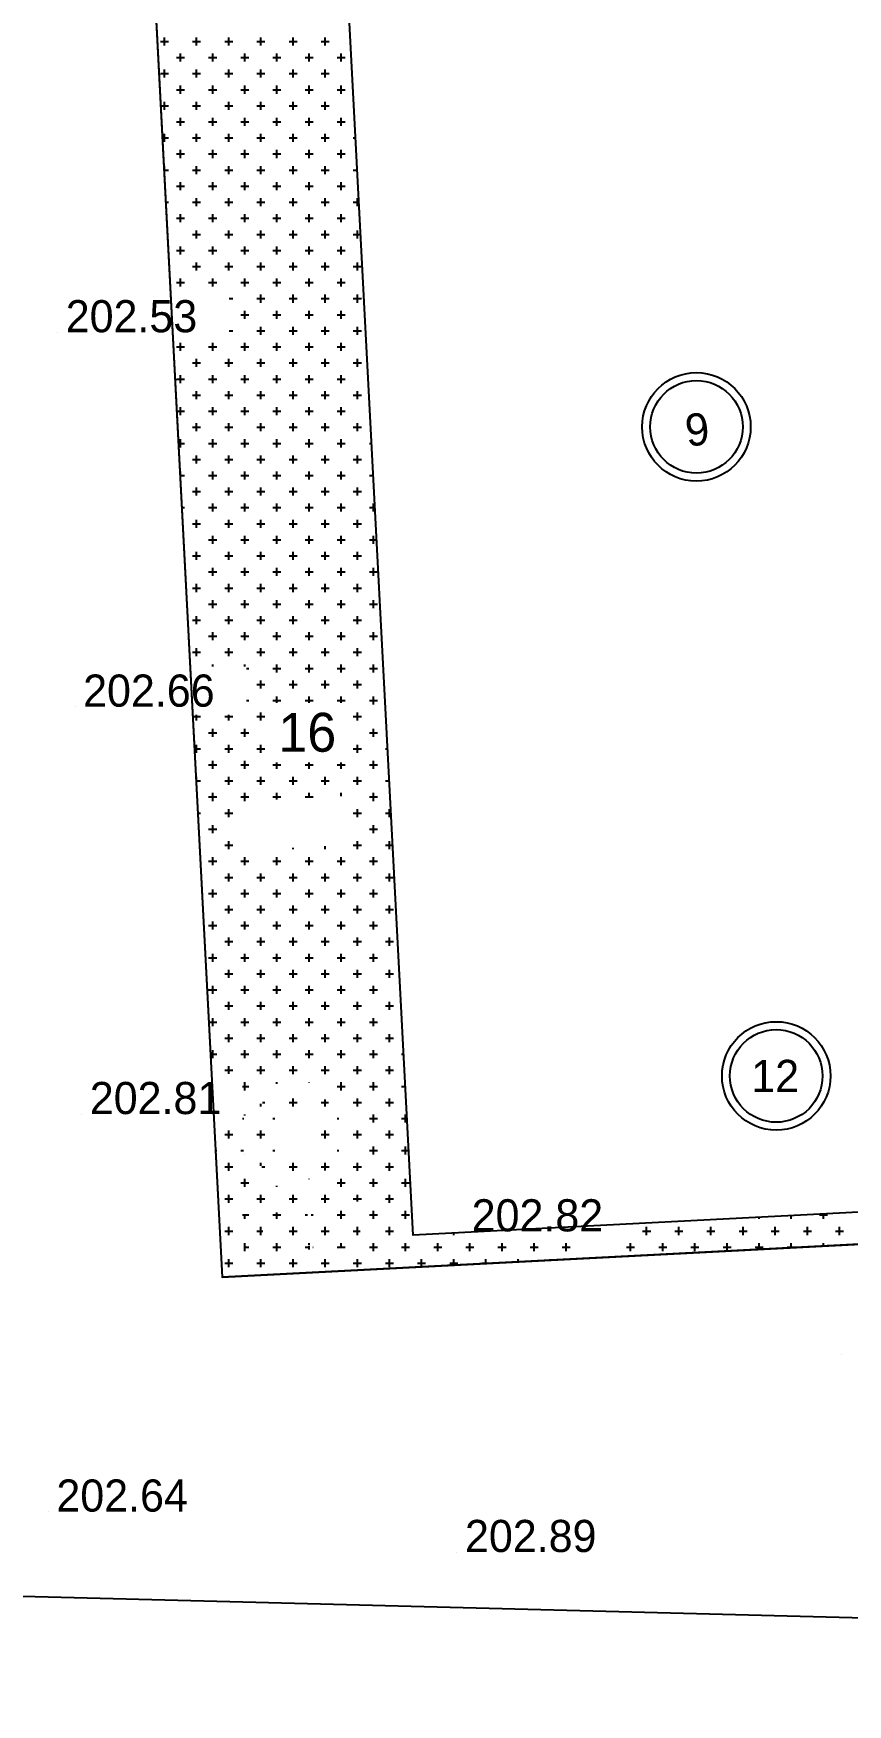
# Model space of a CAD drawing. Extents: x -31423 to 1909503, y -2344077 to 1640342.
# Drawn here: x 41049 to 66375, y -385904 to -333924 of the extents above; entities that cross this region are included whole.
import ezdxf

# ---------------------------------------------------------------- set-up
doc = ezdxf.new("R2010")
doc.units = 0
for name, color, linetype in [('Level 1', 7, 'Continuous'), ('Level 10', 7, 'Continuous'), ('Level 13', 7, 'Continuous'), ('Level 14', 7, 'Continuous'), ('Level 2', 7, 'Continuous'), ('Level 20', 7, 'Continuous'), ('Level 36', 7, 'Continuous')]:
    doc.layers.add(name, color=color, linetype=linetype)

# ---------------------------------------------------------------- blocks, each defined once
blk = doc.blocks.new('SC6460')
at = {"layer": 'Level 1'}
blk.add_line((0, 0), (0, 0), dxfattribs=at)

msp = doc.modelspace()

# ---------------------------------------------------------------- linework, layer by layer
at = {"layer": 'Level 1'}
msp.add_line((49875, -372475), (49875, -372479), dxfattribs=at)
at = {"layer": 'Level 13'}
for p in [(44422, -325024), (118126, -368936)]:
    msp.add_line(p, (46921, -372609), dxfattribs=at)
at = {"layer": 'Level 14'}
for p, q in [((45000, -334174), (45250, -334174)), ((45125, -334299), (45125, -334049)), ((46000, -334174), (46250, -334174)), ((46125, -334299), (46125, -334049)), ((47000, -334174), (47250, -334174)), ((47125, -334299), (47125, -334049)), ((48000, -334174), (48250, -334174)), ((48125, -334299), (48125, -334049)), ((49000, -334174), (49250, -334174)), ((49125, -334299), (49125, -334049)), ((50000, -334174), (50250, -334174)), ((50125, -334299), (50125, -334049)), ((45500, -334674), (45750, -334674)), ((45625, -334799), (45625, -334549)), ((46500, -334674), (46750, -334674)), ((46625, -334799), (46625, -334549)), ((47500, -334674), (47750, -334674)), ((47625, -334799), (47625, -334549)), ((48500, -334674), (48750, -334674)), ((48625, -334799), (48625, -334549)), ((49500, -334674), (49750, -334674)), ((49625, -334799), (49625, -334549)), ((50500, -334674), (50750, -334674)), ((50625, -334799), (50625, -334549)), ((45000, -335174), (45250, -335174)), ((45125, -335299), (45125, -335049)), ((46000, -335174), (46250, -335174)), ((46125, -335299), (46125, -335049)), ((47000, -335174), (47250, -335174)), ((47125, -335299), (47125, -335049)), ((48000, -335174), (48250, -335174)), ((48125, -335299), (48125, -335049)), ((49000, -335174), (49250, -335174)), ((49125, -335299), (49125, -335049)), ((50000, -335174), (50250, -335174)), ((50125, -335299), (50125, -335049)), ((45500, -335674), (45750, -335674)), ((45625, -335799), (45625, -335549)), ((46500, -335674), (46750, -335674)), ((46625, -335799), (46625, -335549)), ((47500, -335674), (47750, -335674)), ((47625, -335799), (47625, -335549)), ((48500, -335674), (48750, -335674)), ((48625, -335799), (48625, -335549)), ((49500, -335674), (49750, -335674)), ((49625, -335799), (49625, -335549)), ((50500, -335674), (50750, -335674)), ((50625, -335799), (50625, -335549)), ((45008, -336174), (45250, -336174)), ((45125, -336299), (45125, -336049)), ((46000, -336174), (46250, -336174)), ((46125, -336299), (46125, -336049)), ((47000, -336174), (47250, -336174)), ((47125, -336299), (47125, -336049)), ((48000, -336174), (48250, -336174)), ((48125, -336299), (48125, -336049)), ((49000, -336174), (49250, -336174)), ((49125, -336299), (49125, -336049)), ((50000, -336174), (50250, -336174)), ((50125, -336299), (50125, -336049)), ((51000, -336174), (51016, -336174)), ((45500, -336674), (45750, -336674)), ((45625, -336799), (45625, -336549)), ((46500, -336674), (46750, -336674)), ((46625, -336799), (46625, -336549)), ((47500, -336674), (47750, -336674)), ((47625, -336799), (47625, -336549)), ((48500, -336674), (48750, -336674)), ((48625, -336799), (48625, -336549)), ((49500, -336674), (49750, -336674)), ((49625, -336799), (49625, -336549)), ((50500, -336674), (50750, -336674)), ((50625, -336799), (50625, -336549)), ((45060, -337174), (45250, -337174)), ((45125, -337299), (45125, -337049)), ((46000, -337174), (46250, -337174)), ((46125, -337299), (46125, -337049)), ((47000, -337174), (47250, -337174)), ((47125, -337299), (47125, -337049)), ((48000, -337174), (48250, -337174)), ((48125, -337299), (48125, -337049)), ((49000, -337174), (49250, -337174)), ((49125, -337299), (49125, -337049)), ((50000, -337174), (50250, -337174)), ((50125, -337299), (50125, -337049)), ((51000, -337174), (51069, -337174)), ((45500, -337674), (45750, -337674)), ((45625, -337799), (45625, -337549)), ((46500, -337674), (46750, -337674)), ((46625, -337799), (46625, -337549)), ((47500, -337674), (47750, -337674)), ((47625, -337799), (47625, -337549)), ((48500, -337674), (48750, -337674)), ((48625, -337799), (48625, -337549)), ((49500, -337674), (49750, -337674)), ((49625, -337799), (49625, -337549)), ((50500, -337674), (50750, -337674)), ((50625, -337799), (50625, -337549)), ((45113, -338174), (45250, -338174)), ((45125, -338299), (45125, -338049)), ((46000, -338174), (46250, -338174)), ((46125, -338299), (46125, -338049)), ((47000, -338174), (47250, -338174)), ((47125, -338299), (47125, -338049)), ((48000, -338174), (48250, -338174)), ((48125, -338299), (48125, -338049)), ((49000, -338174), (49250, -338174)), ((49125, -338299), (49125, -338049)), ((50000, -338174), (50250, -338174)), ((50125, -338299), (50125, -338049)), ((51000, -338174), (51121, -338174)), ((51125, -338299), (51125, -338247)), ((45500, -338674), (45750, -338674)), ((45625, -338799), (45625, -338549)), ((46500, -338674), (46750, -338674)), ((46625, -338799), (46625, -338549)), ((47500, -338674), (47750, -338674)), ((47625, -338799), (47625, -338549)), ((48500, -338674), (48750, -338674)), ((48625, -338799), (48625, -338549)), ((49500, -338674), (49750, -338674)), ((49625, -338799), (49625, -338549)), ((50500, -338674), (50750, -338674)), ((50625, -338799), (50625, -338549)), ((45165, -339174), (45250, -339174)), ((46000, -339174), (46250, -339174)), ((46125, -339299), (46125, -339049)), ((47000, -339174), (47250, -339174)), ((47125, -339299), (47125, -339049)), ((48000, -339174), (48250, -339174)), ((48125, -339299), (48125, -339049)), ((49000, -339174), (49250, -339174)), ((49125, -339299), (49125, -339049)), ((50000, -339174), (50250, -339174)), ((50125, -339299), (50125, -339049)), ((51000, -339174), (51174, -339174)), ((51125, -339299), (51125, -339049)), ((45500, -339674), (45750, -339674)), ((45625, -339799), (45625, -339549)), ((46500, -339674), (46750, -339674)), ((46625, -339799), (46625, -339549)), ((47500, -339674), (47750, -339674)), ((47625, -339799), (47625, -339549)), ((48500, -339674), (48750, -339674)), ((48625, -339799), (48625, -339549)), ((49500, -339674), (49750, -339674)), ((49625, -339799), (49625, -339549)), ((50500, -339674), (50750, -339674)), ((50625, -339799), (50625, -339549)), ((45218, -340174), (45250, -340174)), ((46000, -340174), (46250, -340174)), ((46125, -340299), (46125, -340049)), ((47000, -340174), (47250, -340174)), ((47125, -340299), (47125, -340049)), ((48000, -340174), (48250, -340174)), ((48125, -340299), (48125, -340049)), ((49000, -340174), (49250, -340174)), ((49125, -340299), (49125, -340049)), ((50000, -340174), (50250, -340174)), ((50125, -340299), (50125, -340049)), ((51000, -340174), (51226, -340174)), ((51125, -340299), (51125, -340049)), ((45500, -340674), (45750, -340674)), ((45625, -340799), (45625, -340549)), ((46500, -340674), (46750, -340674)), ((46625, -340799), (46625, -340549)), ((47500, -340674), (47750, -340674)), ((47625, -340799), (47625, -340549)), ((48500, -340674), (48750, -340674)), ((48625, -340799), (48625, -340549)), ((49500, -340674), (49750, -340674)), ((49625, -340799), (49625, -340549)), ((50500, -340674), (50750, -340674)), ((50625, -340799), (50625, -340549)), ((46000, -341174), (46250, -341174)), ((46125, -341299), (46125, -341049)), ((47000, -341174), (47250, -341174)), ((47125, -341299), (47125, -341049)), ((48000, -341174), (48250, -341174)), ((48125, -341299), (48125, -341049)), ((49000, -341174), (49250, -341174)), ((49125, -341299), (49125, -341049)), ((50000, -341174), (50250, -341174)), ((50125, -341299), (50125, -341049)), ((51000, -341174), (51250, -341174)), ((51125, -341299), (51125, -341049)), ((45500, -341674), (45750, -341674)), ((45625, -341799), (45625, -341549)), ((46500, -341674), (46750, -341674)), ((46625, -341799), (46625, -341549)), ((47500, -341674), (47750, -341674)), ((47625, -341799), (47625, -341549)), ((48500, -341674), (48750, -341674)), ((48625, -341799), (48625, -341549)), ((49500, -341674), (49750, -341674)), ((49625, -341799), (49625, -341549)), ((50500, -341674), (50750, -341674)), ((50625, -341799), (50625, -341549)), ((47137, -342174), (47250, -342174)), ((48000, -342174), (48250, -342174)), ((48125, -342299), (48125, -342049)), ((49000, -342174), (49250, -342174)), ((49125, -342299), (49125, -342049)), ((50000, -342174), (50250, -342174)), ((50125, -342299), (50125, -342049)), ((51000, -342174), (51250, -342174)), ((51125, -342299), (51125, -342049)), ((47500, -342674), (47750, -342674)), ((47625, -342799), (47625, -342549)), ((48125, -343299), (48125, -343049)), ((48500, -342674), (48750, -342674)), ((48625, -342799), (48625, -342549)), ((49125, -343299), (49125, -343049)), ((49500, -342674), (49750, -342674)), ((49625, -342799), (49625, -342549)), ((50125, -343299), (50125, -343049)), ((50500, -342674), (50750, -342674)), ((50625, -342799), (50625, -342549)), ((51125, -343299), (51125, -343049)), ((45625, -343799), (45625, -343549)), ((46625, -343799), (46625, -343549)), ((47137, -343174), (47250, -343174)), ((47625, -343799), (47625, -343549)), ((48000, -343174), (48250, -343174)), ((48625, -343799), (48625, -343549)), ((49000, -343174), (49250, -343174)), ((49625, -343799), (49625, -343549)), ((50000, -343174), (50250, -343174)), ((50625, -343799), (50625, -343549)), ((51000, -343174), (51250, -343174)), ((45500, -343674), (45750, -343674)), ((46125, -344299), (46125, -344049)), ((46500, -343674), (46750, -343674)), ((47125, -344299), (47125, -344049)), ((47500, -343674), (47750, -343674)), ((48125, -344299), (48125, -344049)), ((48500, -343674), (48750, -343674)), ((49125, -344299), (49125, -344049)), ((49500, -343674), (49750, -343674)), ((50125, -344299), (50125, -344049)), ((50500, -343674), (50750, -343674)), ((51125, -344299), (51125, -344049)), ((45625, -344799), (45625, -344549)), ((46000, -344174), (46250, -344174)), ((46625, -344799), (46625, -344549)), ((47000, -344174), (47250, -344174)), ((47625, -344799), (47625, -344549)), ((48000, -344174), (48250, -344174)), ((48625, -344799), (48625, -344549)), ((49000, -344174), (49250, -344174)), ((49625, -344799), (49625, -344549)), ((50000, -344174), (50250, -344174)), ((50625, -344799), (50625, -344549)), ((51000, -344174), (51250, -344174)), ((45500, -344674), (45750, -344674)), ((46125, -345299), (46125, -345049)), ((46500, -344674), (46750, -344674)), ((47125, -345299), (47125, -345049)), ((47500, -344674), (47750, -344674)), ((48125, -345299), (48125, -345049)), ((48500, -344674), (48750, -344674)), ((49125, -345299), (49125, -345049)), ((49500, -344674), (49750, -344674)), ((50125, -345299), (50125, -345049)), ((50500, -344674), (50750, -344674)), ((51125, -345299), (51125, -345049)), ((45625, -345799), (45625, -345549)), ((46000, -345174), (46250, -345174)), ((46625, -345799), (46625, -345549)), ((47000, -345174), (47250, -345174)), ((47625, -345799), (47625, -345549)), ((48000, -345174), (48250, -345174)), ((48625, -345799), (48625, -345549)), ((49000, -345174), (49250, -345174)), ((49625, -345799), (49625, -345549)), ((50000, -345174), (50250, -345174)), ((50625, -345799), (50625, -345549)), ((51000, -345174), (51250, -345174)), ((45507, -345674), (45750, -345674)), ((46000, -346174), (46250, -346174)), ((46125, -346299), (46125, -346049)), ((46500, -345674), (46750, -345674)), ((47000, -346174), (47250, -346174)), ((47125, -346299), (47125, -346049)), ((47500, -345674), (47750, -345674)), ((48000, -346174), (48250, -346174)), ((48125, -346299), (48125, -346049)), ((48500, -345674), (48750, -345674)), ((49000, -346174), (49250, -346174)), ((49125, -346299), (49125, -346049)), ((49500, -345674), (49750, -345674)), ((50000, -346174), (50250, -346174)), ((50125, -346299), (50125, -346049)), ((50500, -345674), (50750, -345674)), ((51000, -346174), (51250, -346174)), ((51125, -346299), (51125, -346049)), ((51500, -345674), (51515, -345674)), ((45559, -346674), (45750, -346674)), ((45625, -346799), (45625, -346549)), ((46500, -346674), (46750, -346674)), ((46625, -346799), (46625, -346549)), ((47500, -346674), (47750, -346674)), ((47625, -346799), (47625, -346549)), ((48500, -346674), (48750, -346674)), ((48625, -346799), (48625, -346549)), ((49500, -346674), (49750, -346674)), ((49625, -346799), (49625, -346549)), ((50500, -346674), (50750, -346674)), ((50625, -346799), (50625, -346549)), ((51500, -346674), (51568, -346674)), ((46000, -347174), (46250, -347174)), ((46125, -347299), (46125, -347049)), ((47000, -347174), (47250, -347174)), ((47125, -347299), (47125, -347049)), ((48000, -347174), (48250, -347174)), ((48125, -347299), (48125, -347049)), ((49000, -347174), (49250, -347174)), ((49125, -347299), (49125, -347049)), ((50000, -347174), (50250, -347174)), ((50125, -347299), (50125, -347049)), ((51000, -347174), (51250, -347174)), ((51125, -347299), (51125, -347049)), ((45612, -347674), (45750, -347674)), ((45625, -347799), (45625, -347549)), ((46500, -347674), (46750, -347674)), ((46625, -347799), (46625, -347549)), ((47500, -347674), (47750, -347674)), ((47625, -347799), (47625, -347549)), ((48500, -347674), (48750, -347674)), ((48625, -347799), (48625, -347549)), ((49500, -347674), (49750, -347674)), ((49625, -347799), (49625, -347549)), ((50500, -347674), (50750, -347674)), ((50625, -347799), (50625, -347549)), ((51500, -347674), (51620, -347674)), ((46000, -348174), (46250, -348174)), ((46125, -348299), (46125, -348049)), ((47000, -348174), (47250, -348174)), ((47125, -348299), (47125, -348049)), ((48000, -348174), (48250, -348174)), ((48125, -348299), (48125, -348049)), ((49000, -348174), (49250, -348174)), ((49125, -348299), (49125, -348049)), ((50000, -348174), (50250, -348174)), ((50125, -348299), (50125, -348049)), ((51000, -348174), (51250, -348174)), ((51125, -348299), (51125, -348049)), ((51625, -347799), (51625, -347769)), ((45664, -348674), (45750, -348674)), ((46500, -348674), (46750, -348674)), ((46625, -348799), (46625, -348549)), ((47500, -348674), (47750, -348674)), ((47625, -348799), (47625, -348549)), ((48500, -348674), (48750, -348674)), ((48625, -348799), (48625, -348549)), ((49500, -348674), (49750, -348674)), ((49625, -348799), (49625, -348549)), ((50500, -348674), (50750, -348674)), ((50625, -348799), (50625, -348549)), ((51500, -348674), (51673, -348674)), ((51625, -348799), (51625, -348549)), ((46000, -349174), (46250, -349174)), ((46125, -349299), (46125, -349049)), ((47000, -349174), (47250, -349174)), ((47125, -349299), (47125, -349049)), ((48000, -349174), (48250, -349174)), ((48125, -349299), (48125, -349049)), ((49000, -349174), (49250, -349174)), ((49125, -349299), (49125, -349049)), ((50000, -349174), (50250, -349174)), ((50125, -349299), (50125, -349049)), ((51000, -349174), (51250, -349174)), ((51125, -349299), (51125, -349049)), ((45717, -349674), (45750, -349674)), ((46500, -349674), (46750, -349674)), ((46625, -349799), (46625, -349549)), ((47500, -349674), (47750, -349674)), ((47625, -349799), (47625, -349549)), ((48500, -349674), (48750, -349674)), ((48625, -349799), (48625, -349549)), ((49500, -349674), (49750, -349674)), ((49625, -349799), (49625, -349549)), ((50500, -349674), (50750, -349674)), ((50625, -349799), (50625, -349549)), ((51500, -349674), (51725, -349674)), ((51625, -349799), (51625, -349549)), ((46000, -350174), (46250, -350174)), ((46125, -350299), (46125, -350049)), ((47000, -350174), (47250, -350174)), ((47125, -350299), (47125, -350049)), ((48000, -350174), (48250, -350174)), ((48125, -350299), (48125, -350049)), ((49000, -350174), (49250, -350174)), ((49125, -350299), (49125, -350049)), ((50000, -350174), (50250, -350174)), ((50125, -350299), (50125, -350049)), ((51000, -350174), (51250, -350174)), ((51125, -350299), (51125, -350049)), ((46500, -350674), (46750, -350674)), ((46625, -350799), (46625, -350549)), ((47500, -350674), (47750, -350674)), ((47625, -350799), (47625, -350549)), ((48500, -350674), (48750, -350674)), ((48625, -350799), (48625, -350549)), ((49500, -350674), (49750, -350674)), ((49625, -350799), (49625, -350549)), ((50500, -350674), (50750, -350674)), ((50625, -350799), (50625, -350549)), ((51500, -350674), (51750, -350674)), ((51625, -350799), (51625, -350549)), ((46000, -351174), (46250, -351174)), ((46125, -351299), (46125, -351049)), ((47000, -351174), (47250, -351174)), ((47125, -351299), (47125, -351049)), ((48000, -351174), (48250, -351174)), ((48125, -351299), (48125, -351049)), ((49000, -351174), (49250, -351174)), ((49125, -351299), (49125, -351049)), ((50000, -351174), (50250, -351174)), ((50125, -351299), (50125, -351049)), ((51000, -351174), (51250, -351174)), ((51125, -351299), (51125, -351049)), ((46500, -351674), (46750, -351674)), ((46625, -351799), (46625, -351549)), ((47500, -351674), (47750, -351674)), ((47625, -351799), (47625, -351549)), ((48500, -351674), (48750, -351674)), ((48625, -351799), (48625, -351549)), ((49500, -351674), (49750, -351674)), ((49625, -351799), (49625, -351549)), ((50500, -351674), (50750, -351674)), ((50625, -351799), (50625, -351549)), ((51500, -351674), (51750, -351674)), ((51625, -351799), (51625, -351549)), ((46000, -352174), (46250, -352174)), ((46125, -352299), (46125, -352049)), ((47000, -352174), (47250, -352174)), ((47125, -352299), (47125, -352049)), ((48000, -352174), (48250, -352174)), ((48125, -352299), (48125, -352049)), ((49000, -352174), (49250, -352174)), ((49125, -352299), (49125, -352049)), ((50000, -352174), (50250, -352174)), ((50125, -352299), (50125, -352049)), ((51000, -352174), (51250, -352174)), ((51125, -352299), (51125, -352049)), ((46500, -352674), (46750, -352674)), ((46625, -352799), (46625, -352549)), ((47500, -352674), (47750, -352674)), ((47625, -352799), (47625, -352549)), ((48500, -352674), (48750, -352674)), ((48625, -352799), (48625, -352549)), ((49500, -352674), (49750, -352674)), ((49625, -352799), (49625, -352549)), ((50500, -352674), (50750, -352674)), ((50625, -352799), (50625, -352549)), ((51500, -352674), (51750, -352674)), ((51625, -352799), (51625, -352549)), ((46000, -353174), (46250, -353174)), ((46125, -353299), (46125, -353049)), ((47000, -353174), (47250, -353174)), ((47125, -353299), (47125, -353049)), ((48000, -353174), (48250, -353174)), ((48125, -353299), (48125, -353049)), ((49000, -353174), (49250, -353174)), ((49125, -353299), (49125, -353049)), ((50000, -353174), (50250, -353174)), ((50125, -353299), (50125, -353049)), ((51000, -353174), (51250, -353174)), ((51125, -353299), (51125, -353049)), ((46625, -353615), (46625, -353549)), ((47625, -353615), (47625, -353549)), ((47678, -353674), (47750, -353674)), ((48500, -353674), (48750, -353674)), ((48625, -353799), (48625, -353549)), ((49500, -353674), (49750, -353674)), ((49625, -353799), (49625, -353549)), ((50500, -353674), (50750, -353674)), ((50625, -353799), (50625, -353549)), ((51500, -353674), (51750, -353674)), ((51625, -353799), (51625, -353549)), ((48000, -354174), (48250, -354174)), ((48125, -354299), (48125, -354049)), ((49000, -354174), (49250, -354174)), ((49125, -354299), (49125, -354049)), ((50000, -354174), (50250, -354174)), ((50125, -354299), (50125, -354049)), ((51000, -354174), (51250, -354174)), ((51125, -354299), (51125, -354049)), ((47678, -354674), (47750, -354674)), ((48500, -354674), (48750, -354674)), ((48625, -354742), (48625, -354549)), ((49500, -354674), (49750, -354674)), ((49625, -354742), (49625, -354549)), ((50500, -354674), (50750, -354674)), ((50625, -354742), (50625, -354549)), ((51500, -354674), (51750, -354674)), ((51625, -354799), (51625, -354549)), ((46006, -355174), (46250, -355174)), ((46125, -355299), (46125, -355115)), ((47000, -355174), (47250, -355174)), ((47125, -355299), (47125, -355115)), ((48000, -355174), (48250, -355174)), ((48125, -355299), (48125, -355049)), ((51000, -355174), (51250, -355174)), ((51125, -355299), (51125, -355049)), ((52000, -355174), (52014, -355174)), ((46125, -356299), (46125, -356049)), ((46500, -355674), (46750, -355674)), ((46625, -355799), (46625, -355549)), ((47125, -356299), (47125, -356049)), ((47500, -355674), (47750, -355674)), ((47625, -355799), (47625, -355549)), ((48125, -356299), (48125, -356049)), ((51125, -356299), (51125, -356049)), ((51500, -355674), (51750, -355674)), ((51625, -355799), (51625, -355549)), ((46058, -356174), (46250, -356174)), ((46625, -356799), (46625, -356549)), ((47000, -356174), (47250, -356174)), ((47625, -356799), (47625, -356549)), ((48000, -356174), (48250, -356174)), ((51000, -356174), (51250, -356174)), ((51625, -356799), (51625, -356549)), ((52000, -356174), (52066, -356174)), ((46125, -357299), (46125, -357049)), ((46500, -356674), (46750, -356674)), ((47125, -357299), (47125, -357049)), ((47500, -356674), (47750, -356674)), ((48125, -357299), (48125, -357049)), ((48500, -356674), (48750, -356674)), ((48625, -356799), (48625, -356597)), ((49125, -357299), (49125, -357049)), ((49500, -356674), (49750, -356674)), ((49625, -356799), (49625, -356597)), ((50125, -357299), (50125, -357049)), ((50500, -356674), (50750, -356674)), ((50625, -356799), (50625, -356597)), ((51125, -357299), (51125, -357049)), ((51500, -356674), (51750, -356674)), ((46111, -357174), (46250, -357174)), ((46625, -357799), (46625, -357549)), ((47000, -357174), (47250, -357174)), ((47625, -357799), (47625, -357549)), ((48000, -357174), (48250, -357174)), ((48625, -357756), (48625, -357549)), ((49000, -357174), (49250, -357174)), ((49625, -357704), (49625, -357549)), ((50000, -357174), (50250, -357174)), ((50625, -357651), (50625, -357549)), ((51000, -357174), (51250, -357174)), ((51625, -357799), (51625, -357549)), ((52000, -357174), (52119, -357174)), ((52125, -357299), (52125, -357291)), ((46500, -357674), (46750, -357674)), ((47125, -358299), (47125, -358049)), ((47500, -357674), (47750, -357674)), ((48500, -357674), (48750, -357674)), ((49500, -357674), (49750, -357674)), ((51125, -358299), (51125, -358049)), ((51500, -357674), (51750, -357674)), ((52125, -358299), (52125, -358049)), ((46163, -358174), (46250, -358174)), ((46625, -358799), (46625, -358549)), ((47000, -358174), (47250, -358174)), ((51000, -358174), (51250, -358174)), ((51625, -358799), (51625, -358549)), ((52000, -358174), (52171, -358174)), ((46216, -359174), (46250, -359174)), ((46500, -358674), (46750, -358674)), ((47000, -359174), (47250, -359174)), ((47125, -359299), (47125, -359049)), ((51000, -359174), (51250, -359174)), ((51125, -359299), (51125, -359049)), ((51500, -358674), (51750, -358674)), ((52000, -359174), (52224, -359174)), ((52125, -359299), (52125, -359049)), ((46500, -359674), (46750, -359674)), ((46625, -359799), (46625, -359549)), ((47500, -359674), (47750, -359674)), ((47625, -359799), (47625, -359549)), ((48500, -359674), (48750, -359674)), ((48625, -359799), (48625, -359549)), ((49125, -359299), (49125, -359253)), ((49500, -359674), (49750, -359674)), ((49625, -359799), (49625, -359549)), ((50125, -359299), (50125, -359201)), ((50500, -359674), (50750, -359674)), ((50625, -359799), (50625, -359549)), ((51500, -359674), (51750, -359674)), ((51625, -359799), (51625, -359549)), ((47000, -360174), (47250, -360174)), ((47125, -360299), (47125, -360049)), ((48000, -360174), (48250, -360174)), ((48125, -360299), (48125, -360049)), ((49000, -360174), (49250, -360174)), ((49125, -360299), (49125, -360049)), ((50000, -360174), (50250, -360174)), ((50125, -360299), (50125, -360049)), ((51000, -360174), (51250, -360174)), ((51125, -360299), (51125, -360049)), ((52000, -360174), (52250, -360174)), ((52125, -360299), (52125, -360049)), ((46500, -360674), (46750, -360674)), ((46625, -360799), (46625, -360549)), ((47500, -360674), (47750, -360674)), ((47625, -360799), (47625, -360549)), ((48500, -360674), (48750, -360674)), ((48625, -360799), (48625, -360549)), ((49500, -360674), (49750, -360674)), ((49625, -360799), (49625, -360549)), ((50500, -360674), (50750, -360674)), ((50625, -360799), (50625, -360549)), ((51500, -360674), (51750, -360674)), ((51625, -360799), (51625, -360549)), ((47000, -361174), (47250, -361174)), ((47125, -361299), (47125, -361049)), ((48000, -361174), (48250, -361174)), ((48125, -361299), (48125, -361049)), ((49000, -361174), (49250, -361174)), ((49125, -361299), (49125, -361049)), ((50000, -361174), (50250, -361174)), ((50125, -361299), (50125, -361049)), ((51000, -361174), (51250, -361174)), ((51125, -361299), (51125, -361049)), ((52000, -361174), (52250, -361174)), ((52125, -361299), (52125, -361049)), ((46500, -361674), (46750, -361674)), ((46625, -361799), (46625, -361549)), ((47500, -361674), (47750, -361674)), ((47625, -361799), (47625, -361549)), ((48500, -361674), (48750, -361674)), ((48625, -361799), (48625, -361549)), ((49500, -361674), (49750, -361674)), ((49625, -361799), (49625, -361549)), ((50500, -361674), (50750, -361674)), ((50625, -361799), (50625, -361549)), ((51500, -361674), (51750, -361674)), ((51625, -361799), (51625, -361549)), ((47000, -362174), (47250, -362174)), ((47125, -362299), (47125, -362049)), ((48000, -362174), (48250, -362174)), ((48125, -362299), (48125, -362049)), ((49000, -362174), (49250, -362174)), ((49125, -362299), (49125, -362049)), ((50000, -362174), (50250, -362174)), ((50125, -362299), (50125, -362049)), ((51000, -362174), (51250, -362174)), ((51125, -362299), (51125, -362049)), ((52000, -362174), (52250, -362174)), ((52125, -362299), (52125, -362049)), ((46500, -362674), (46750, -362674)), ((46625, -362799), (46625, -362549)), ((47500, -362674), (47750, -362674)), ((47625, -362799), (47625, -362549)), ((48500, -362674), (48750, -362674)), ((48625, -362799), (48625, -362549)), ((49500, -362674), (49750, -362674)), ((49625, -362799), (49625, -362549)), ((50500, -362674), (50750, -362674)), ((50625, -362799), (50625, -362549)), ((51500, -362674), (51750, -362674)), ((51625, -362799), (51625, -362549)), ((47000, -363174), (47250, -363174)), ((47125, -363299), (47125, -363049)), ((48000, -363174), (48250, -363174)), ((48125, -363299), (48125, -363049)), ((49000, -363174), (49250, -363174)), ((49125, -363299), (49125, -363049)), ((50000, -363174), (50250, -363174)), ((50125, -363299), (50125, -363049)), ((51000, -363174), (51250, -363174)), ((51125, -363299), (51125, -363049)), ((52000, -363174), (52250, -363174)), ((52125, -363299), (52125, -363049)), ((46500, -363674), (46750, -363674)), ((46625, -363799), (46625, -363549)), ((47500, -363674), (47750, -363674)), ((47625, -363799), (47625, -363549)), ((48500, -363674), (48750, -363674)), ((48625, -363799), (48625, -363549)), ((49500, -363674), (49750, -363674)), ((49625, -363799), (49625, -363549)), ((50500, -363674), (50750, -363674)), ((50625, -363799), (50625, -363549)), ((51500, -363674), (51750, -363674)), ((51625, -363799), (51625, -363549)), ((47000, -364174), (47250, -364174)), ((47125, -364299), (47125, -364049)), ((48000, -364174), (48250, -364174)), ((48125, -364299), (48125, -364049)), ((49000, -364174), (49250, -364174)), ((49125, -364299), (49125, -364049)), ((50000, -364174), (50250, -364174)), ((50125, -364299), (50125, -364049)), ((51000, -364174), (51250, -364174)), ((51125, -364299), (51125, -364049)), ((52000, -364174), (52250, -364174)), ((52125, -364299), (52125, -364049)), ((46504, -364674), (46750, -364674)), ((46625, -364799), (46625, -364549)), ((47500, -364674), (47750, -364674)), ((47625, -364799), (47625, -364549)), ((48500, -364674), (48750, -364674)), ((48625, -364799), (48625, -364549)), ((49500, -364674), (49750, -364674)), ((49625, -364799), (49625, -364549)), ((50500, -364674), (50750, -364674)), ((50625, -364799), (50625, -364549)), ((51500, -364674), (51750, -364674)), ((51625, -364799), (51625, -364549)), ((52500, -364674), (52513, -364674)), ((47000, -365174), (47250, -365174)), ((47125, -365299), (47125, -365049)), ((48000, -365174), (48250, -365174)), ((48125, -365299), (48125, -365049)), ((49000, -365174), (49250, -365174)), ((49125, -365299), (49125, -365049)), ((50000, -365174), (50250, -365174)), ((50125, -365299), (50125, -365049)), ((51000, -365174), (51250, -365174)), ((51125, -365299), (51125, -365049)), ((52000, -365174), (52250, -365174)), ((52125, -365299), (52125, -365049)), ((46557, -365674), (46750, -365674)), ((46625, -365799), (46625, -365549)), ((47500, -365674), (47750, -365674)), ((47625, -365799), (47625, -365549)), ((48500, -365674), (48750, -365674)), ((48625, -365799), (48625, -365549)), ((49500, -365674), (49750, -365674)), ((49625, -365799), (49625, -365549)), ((50500, -365674), (50750, -365674)), ((50625, -365799), (50625, -365549)), ((51500, -365674), (51750, -365674)), ((51625, -365799), (51625, -365549)), ((52500, -365674), (52565, -365674)), ((47000, -366174), (47250, -366174)), ((47125, -366287), (47125, -366049)), ((48000, -366174), (48250, -366174)), ((48125, -366299), (48125, -366049)), ((49000, -366174), (49250, -366174)), ((49125, -366299), (49125, -366049)), ((50000, -366174), (50250, -366174)), ((50125, -366299), (50125, -366049)), ((51000, -366174), (51250, -366174)), ((51125, -366299), (51125, -366049)), ((52000, -366174), (52250, -366174)), ((52125, -366299), (52125, -366049)), ((47553, -366674), (47750, -366674)), ((47625, -366799), (47625, -366549)), ((48625, -366597), (48625, -366549)), ((49625, -366551), (49625, -366549)), ((50500, -366674), (50750, -366674)), ((50625, -366799), (50625, -366549)), ((51500, -366674), (51750, -366674)), ((51625, -366799), (51625, -366549)), ((52500, -366674), (52618, -366674)), ((48125, -367299), (48125, -367223)), ((48171, -367174), (48250, -367174)), ((49000, -367174), (49250, -367174)), ((49125, -367299), (49125, -367049)), ((50000, -367174), (50228, -367174)), ((50125, -367299), (50125, -367079)), ((51000, -367174), (51250, -367174)), ((51125, -367299), (51125, -367049)), ((52000, -367174), (52250, -367174)), ((52125, -367299), (52125, -367049)), ((47553, -367674), (47591, -367674)), ((47625, -367577), (47625, -367549)), ((48500, -367674), (48555, -367674)), ((50500, -367674), (50547, -367674)), ((51500, -367674), (51750, -367674)), ((51625, -367799), (51625, -367549)), ((52500, -367674), (52670, -367674)), ((52625, -367799), (52625, -367549)), ((47000, -368174), (47250, -368174)), ((47125, -368299), (47125, -368049)), ((48000, -368174), (48250, -368174)), ((48125, -368299), (48125, -368049)), ((50000, -368174), (50250, -368174)), ((50125, -368299), (50125, -368049)), ((51000, -368174), (51250, -368174)), ((51125, -368299), (51125, -368049)), ((52000, -368174), (52250, -368174)), ((52125, -368299), (52125, -368049)), ((46714, -368674), (46750, -368674)), ((47125, -369299), (47125, -369049)), ((47500, -368674), (47585, -368674)), ((47625, -368799), (47625, -368789)), ((48125, -369144), (48125, -369049)), ((48500, -368674), (48555, -368674)), ((49125, -369299), (49125, -369049)), ((50125, -369288), (50125, -369049)), ((50500, -368674), (50554, -368674)), ((51125, -369299), (51125, -369049)), ((51500, -368674), (51750, -368674)), ((51625, -368799), (51625, -368549)), ((52125, -369299), (52125, -369049)), ((52500, -368674), (52723, -368674)), ((52625, -368799), (52625, -368549)), ((47000, -369174), (47250, -369174)), ((47625, -369799), (47625, -369549)), ((48153, -369174), (48250, -369174)), ((49000, -369174), (49250, -369174)), ((49625, -369560), (49625, -369549)), ((50000, -369174), (50245, -369174)), ((50625, -369799), (50625, -369549)), ((51000, -369174), (51250, -369174)), ((51625, -369799), (51625, -369549)), ((52000, -369174), (52250, -369174)), ((52625, -369799), (52625, -369549)), ((47125, -370299), (47125, -370049)), ((47500, -369674), (47750, -369674)), ((48125, -370299), (48125, -370049)), ((48625, -369799), (48625, -369769)), ((49125, -370257), (49125, -370049)), ((50125, -370207), (50125, -370049)), ((50500, -369674), (50750, -369674)), ((51125, -370157), (51125, -370049)), ((51500, -369674), (51750, -369674)), ((52125, -370299), (52125, -370049)), ((52500, -369674), (52750, -369674)), ((47000, -370174), (47250, -370174)), ((48000, -370174), (48250, -370174)), ((48625, -370799), (48625, -370602)), ((49000, -370174), (49250, -370174)), ((49125, -370299), (49125, -370257)), ((50000, -370174), (50250, -370174)), ((50125, -370299), (50125, -370207)), ((50625, -370799), (50625, -370549)), ((51000, -370174), (51250, -370174)), ((51125, -370257), (51125, -370157)), ((51625, -370799), (51625, -370549)), ((52000, -370174), (52250, -370174)), ((52625, -370799), (52625, -370549)), ((47125, -371299), (47125, -371049)), ((47554, -370674), (47750, -370674)), ((47625, -370799), (47625, -370652)), ((48125, -371299), (48125, -371049)), ((48500, -370674), (48750, -370674)), ((49125, -371299), (49125, -371049)), ((49500, -370674), (49576, -370674)), ((49687, -370674), (49750, -370674)), ((50125, -371299), (50125, -371049)), ((50500, -370674), (50750, -370674)), ((51125, -371299), (51125, -371049)), ((51500, -370674), (51509, -370674)), ((51509, -370674), (51750, -370674)), ((52125, -371299), (52125, -371049)), ((52500, -370674), (52750, -370674)), ((60125, -371299), (60125, -371049)), ((61125, -371299), (61125, -371049)), ((62125, -371299), (62125, -371049)), ((62625, -370799), (62625, -370798)), ((63125, -371299), (63125, -371049)), ((63625, -370799), (63625, -370747)), ((64125, -371299), (64125, -371049)), ((64625, -370799), (64625, -370695)), ((65125, -371299), (65125, -371049)), ((65500, -370674), (65750, -370674)), ((65625, -370799), (65625, -370644)), ((66125, -371299), (66125, -371049)), ((47000, -371174), (47250, -371174)), ((47625, -371799), (47625, -371549)), ((48000, -371174), (48180, -371174)), ((48625, -371799), (48625, -371549)), ((49001, -371174), (49250, -371174)), ((49625, -371609), (49625, -371549)), ((49625, -371754), (49625, -371645)), ((50000, -371174), (50250, -371174)), ((50625, -371704), (50625, -371549)), ((51000, -371174), (51213, -371174)), ((51625, -371799), (51625, -371549)), ((52000, -371174), (52250, -371174)), ((52625, -371799), (52625, -371549)), ((53125, -371299), (53125, -371288)), ((53625, -371799), (53625, -371549)), ((54125, -371299), (54125, -371236)), ((54625, -371799), (54625, -371549)), ((55625, -371799), (55625, -371549)), ((56625, -371799), (56625, -371549)), ((57625, -371799), (57625, -371549)), ((59625, -371799), (59625, -371549)), ((60000, -371174), (60250, -371174)), ((60625, -371799), (60625, -371549)), ((61000, -371174), (61250, -371174)), ((61625, -371799), (61625, -371549)), ((62000, -371174), (62250, -371174)), ((62625, -371799), (62625, -371549)), ((63000, -371174), (63250, -371174)), ((63625, -371747), (63625, -371549)), ((64000, -371174), (64250, -371174)), ((64625, -371696), (64625, -371549)), ((65000, -371174), (65250, -371174)), ((65625, -371644), (65625, -371549)), ((66000, -371174), (66250, -371174)), ((47125, -372299), (47125, -372049)), ((47604, -371674), (47750, -371674)), ((48125, -372149), (48125, -372049)), ((48125, -372299), (48125, -372149)), ((48500, -371674), (48750, -371674)), ((49125, -372099), (49125, -372049)), ((49125, -372299), (49125, -372099)), ((49500, -371674), (49626, -371674)), ((49737, -371674), (49750, -371674)), ((50125, -372299), (50125, -372049)), ((50125, -372049), (50125, -372049)), ((50500, -371674), (50750, -371674)), ((51125, -372299), (51125, -372049)), ((51500, -371674), (51559, -371674)), ((51559, -371674), (51750, -371674)), ((52125, -372299), (52125, -372049)), ((52500, -371674), (52750, -371674)), ((53125, -372289), (53125, -372049)), ((53500, -371674), (53750, -371674)), ((54125, -372237), (54125, -372049)), ((54500, -371674), (54750, -371674)), ((55125, -372186), (55125, -372049)), ((55500, -371674), (55750, -371674)), ((56125, -372134), (56125, -372049)), ((56500, -371674), (56750, -371674)), ((57125, -372083), (57125, -372049)), ((57500, -371674), (57750, -371674)), ((59500, -371674), (59750, -371674)), ((60500, -371674), (60750, -371674)), ((61500, -371674), (61750, -371674)), ((62500, -371674), (62750, -371674)), ((63500, -371674), (63750, -371674)), ((64500, -371674), (64750, -371674)), ((47000, -372174), (47250, -372174)), ((47625, -372573), (47625, -372549)), ((48000, -372174), (48250, -372174)), ((49000, -372174), (49250, -372174)), ((50000, -372174), (50250, -372174)), ((51000, -372174), (51250, -372174)), ((52000, -372174), (52250, -372174)), ((53000, -372174), (53250, -372174)), ((54000, -372174), (54250, -372174)), ((55000, -372174), (55250, -372174))]:
    msp.add_line(p, q, dxfattribs=at)
at = {"layer": 'Level 2'}
msp.add_lwpolyline([(171781, -385904), (165505, -300552), (-14454, -310580), (2779, -381562), (171781, -385904)], dxfattribs=at)
at = {"layer": 'Level 20'}
for centre, radius in [((61673, -346162), 1687), ((61673, -346162), 1441), ((64156, -366350), 1687), ((64156, -366350), 1441)]:
    msp.add_circle(centre, radius, dxfattribs=at)
at = {"layer": 'Level 36'}
for points in [[(50793, -324689), (44422, -325024), (46921, -372609), (116171, -369037), (116141, -368523), (116115, -368091), (113019, -368254), (114032, -368201), (114029, -368152)], [(68526, -370495), (52861, -371301), (50756, -331215), (51133, -331199), (50793, -324689)]]:
    msp.add_lwpolyline(points, dxfattribs=at)

# ---------------------------------------------------------------- block references
at = {"layer": 'Level 10', "xscale": 0.1, "yscale": 0.10000000000000002}
for p in [(41804, -343220), (42345, -354865), (42553, -367537), (54432, -371186), (66185, -375030), (41513, -379902), (54224, -381159)]:
    msp.add_blockref('SC6460', p, dxfattribs=at)

# ---------------------------------------------------------------- texts
at = {"layer": 'Level 10'}
for s, p in [('202.53', (42054, -343220)), ('202.66', (42595, -354865)), ('202.81', (42803, -367537)), ('202.82', (54682, -371186)), ('202.64', (41763, -379902)), ('202.89', (54474, -381159))]:
    msp.add_text(s, height=1000, dxfattribs=at).set_placement(p)
at = {"layer": 'Level 20'}
msp.add_text('9', height=1000, rotation=6.0984, dxfattribs=at).set_placement((61380, -346776))
for s, height, p in [('16', 1210, (48669, -356267)), ('12', 1000, (63379, -366850))]:
    msp.add_text(s, height=height, dxfattribs=at).set_placement(p)

doc.saveas('drawing.dxf')
